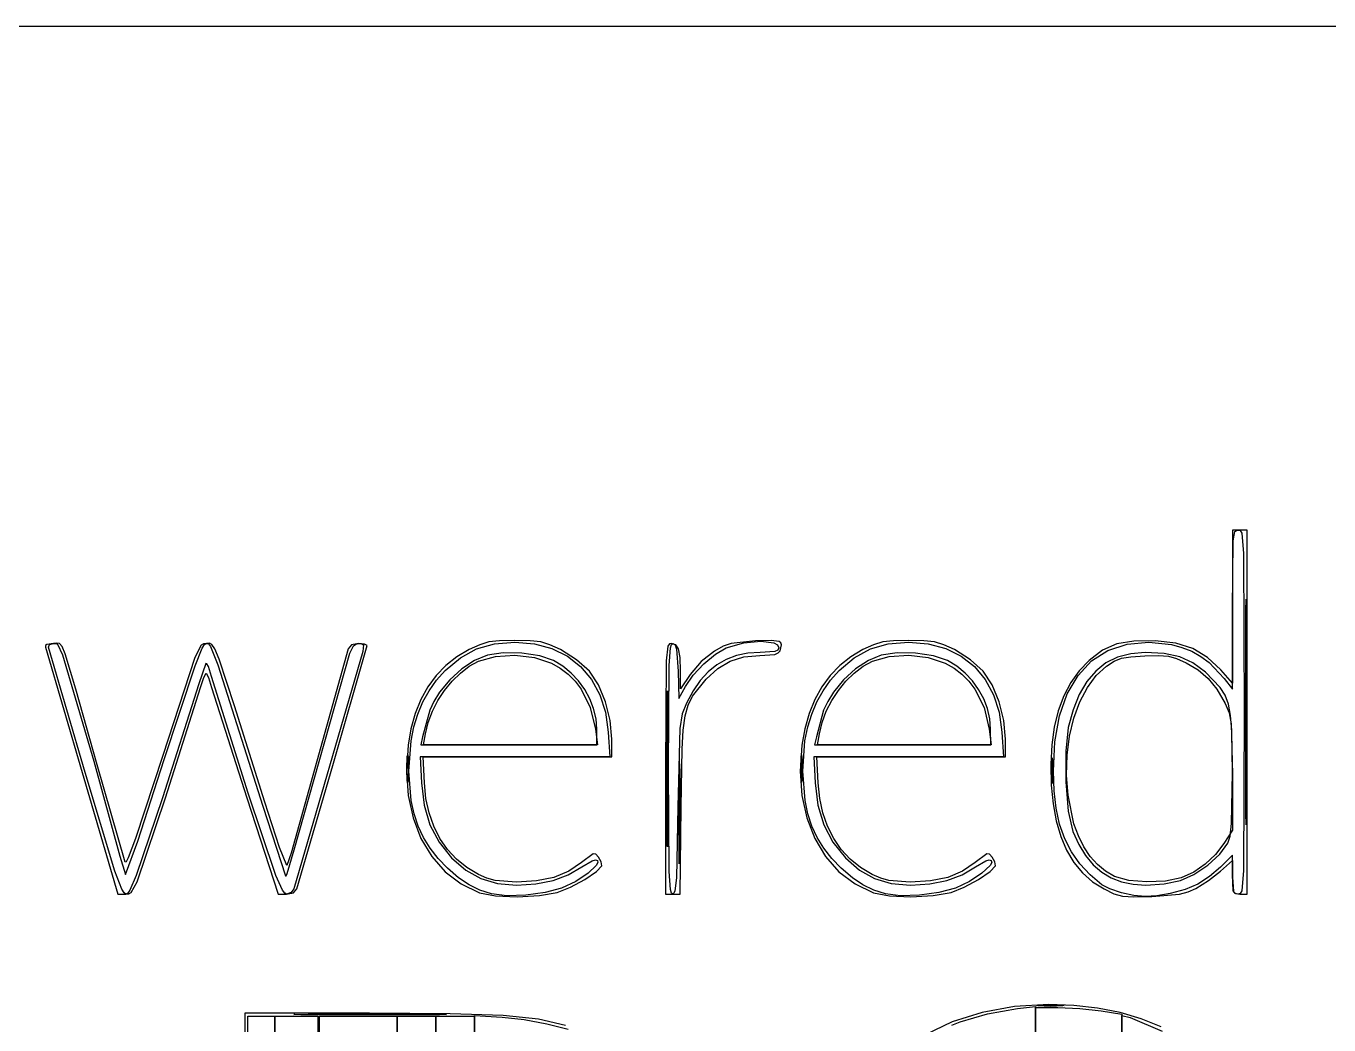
# Model space of a CAD drawing. Extents: x 0 to 1058, y 0 to 353.
# Drawn here: x 388.3 to 542.4, y 234.6 to 352.8 of the extents above; entities that cross this region are included whole.
import ezdxf

# ---------------------------------------------------------------- set-up
doc = ezdxf.new("R2010")
doc.units = 0

msp = doc.modelspace()

# ---------------------------------------------------------------- linework, layer by layer
at = {"layer": 'Layer 1'}
for p, q in [((0, 352.788), (529.167, 352.788)), ((529.167, 352.788), (1058.33, 352.788)), ((531.813, 293.169), (530.931, 293.169)), ((530.931, 293.169), (530.931, 284.123)), ((531.025794, 291.903826), (531.236079, 292.988324)), ((531.236079, 292.988324), (531.408717, 293.140422)), ((531.408717, 293.140422), (531.63655, 293.16845)), ((531.63655, 293.16845), (531.867221, 293.116774)), ((532.694, 293.169), (531.813, 293.169)), ((531.867221, 293.116774), (532.041191, 292.799136)), ((532.041191, 292.799136), (532.251016, 290.39033)), ((532.694, 271.649), (532.694, 293.169)), ((530.931, 283.757), (531.025794, 291.903826)), ((532.251016, 290.39033), (532.34211, 271.64905)), ((530.93028, 274.34582), (530.931, 283.757)), ((530.931, 284.123), (530.931, 275.078)), ((532.508, 271.649), (532.536975, 283.785113)), ((532.536975, 283.785113), (532.551584, 284.832827)), ((532.551584, 284.832827), (532.568328, 284.997027)), ((532.568328, 284.997027), (532.6066, 282.4969)), ((532.6066, 282.4969), (532.6066, 260.8011)), ((390.604458, 279.51351), (390.60126, 279.322283)), ((390.60126, 279.322283), (394.93615, 264.505583)), ((390.762216, 279.651503), (390.604458, 279.51351)), ((391.53185, 279.763256), (390.762216, 279.651503)), ((390.954, 279.3217), (391.047805, 279.639504)), ((395.284, 264.505), (390.954, 279.3217)), ((391.047805, 279.639504), (391.53023, 279.762673)), ((391.53023, 279.762673), (391.793634, 279.777653)), ((391.933621, 279.799441), (391.53185, 279.763256)), ((391.793634, 279.777653), (392.015494, 279.689617)), ((392.244467, 279.758979), (391.933621, 279.799441)), ((392.015494, 279.689617), (392.607015, 278.406632)), ((392.544849, 279.418347), (392.244467, 279.758979)), ((392.915225, 278.554018), (392.544849, 279.418347)), ((408.979918, 279.554484), (408.230261, 278.101181)), ((408.26942, 277.117971), (409.120028, 279.200306)), ((409.28008, 279.736906), (408.979918, 279.554484)), ((409.120028, 279.200306), (409.397334, 279.634439)), ((409.61104, 279.763256), (409.28008, 279.736906)), ((409.397334, 279.634439), (409.61178, 279.762683)), ((409.962447, 279.779486), (409.61104, 279.763256)), ((409.61178, 279.762683), (409.845796, 279.712453)), ((409.845796, 279.712453), (410.102603, 279.418801)), ((410.264776, 279.651406), (409.962447, 279.779486)), ((410.102603, 279.418801), (410.982932, 277.243465)), ((410.615456, 279.113864), (410.264776, 279.651406)), ((411.111919, 277.901706), (410.615456, 279.113864)), ((426.36975, 279.145936), (419.62132, 254.976736)), ((424.54737, 265.32766), (428.62492, 279.52696)), ((426.771154, 279.606614), (426.36975, 279.145936)), ((426.57172, 278.616113), (426.987932, 279.496336)), ((427.59036, 279.763297), (426.771154, 279.606614)), ((426.987932, 279.496336), (427.270407, 279.698607)), ((427.270407, 279.698607), (427.62106, 279.762643)), ((428.321015, 279.693873), (427.59036, 279.763297)), ((427.62106, 279.762643), (427.985619, 279.726856)), ((427.985619, 279.726856), (428.171585, 279.586856)), ((428.171585, 279.586856), (428.10627, 278.798374)), ((428.62492, 279.52696), (428.321015, 279.693873)), ((440.68627, 279.03508), (439.234683, 278.186866)), ((439.648603, 278.080731), (441.563104, 279.127392)), ((441.940512, 279.613277), (440.68627, 279.03508)), ((441.563104, 279.127392), (443.681348, 279.724057)), ((443.024767, 279.939301), (441.940512, 279.613277)), ((444.290137, 280.083398), (443.024767, 279.939301)), ((443.681348, 279.724057), (446.08728, 279.90493)), ((446.08772, 280.11582), (444.290137, 280.083398)), ((446.08728, 279.90493), (448.392701, 279.706127)), ((447.885778, 280.0834), (446.08772, 280.11582)), ((449.151378, 279.939163), (447.885778, 280.0834)), ((448.392701, 279.706127), (450.468953, 279.150418)), ((450.236366, 279.612645), (449.151378, 279.939163)), ((451.49259, 279.03338), (450.236366, 279.612645)), ((450.468953, 279.150418), (452.298229, 278.254955)), ((453.392806, 277.841206), (451.49259, 279.03338)), ((464.194617, 279.458883), (463.995275, 277.717762)), ((464.357143, 279.712686), (464.194617, 279.458883)), ((464.346367, 277.141647), (464.502884, 279.24281)), ((464.57092, 279.76272), (464.357143, 279.712686)), ((464.502884, 279.24281), (464.621239, 279.649631)), ((465.110323, 279.619049), (464.57092, 279.76272)), ((464.621239, 279.649631), (464.77104, 279.762672)), ((464.77104, 279.762672), (465.028427, 279.615889)), ((465.028427, 279.615889), (465.202701, 279.099318)), ((465.446196, 279.109286), (465.110323, 279.619049)), ((465.202701, 279.099318), (465.3884, 276.499482)), ((465.618451, 278.115311), (465.446196, 279.109286)), ((469.69493, 278.870987), (468.129011, 277.619226)), ((470.710708, 279.43745), (469.69493, 278.870987)), ((469.793929, 278.481629), (471.08502, 279.234212)), ((471.66632, 279.777885), (470.710708, 279.43745)), ((471.08502, 279.234212), (473.152867, 279.841878)), ((474.54563, 280.062897), (471.66632, 279.777885)), ((473.152867, 279.841878), (475.17025, 280.042852)), ((476.382732, 280.101782), (474.54563, 280.062897)), ((475.17025, 280.042852), (476.700733, 279.837656)), ((477.340071, 279.977675), (476.382732, 280.101782)), ((476.700733, 279.837656), (477.147001, 279.582908)), ((477.203917, 278.974025), (476.846906, 278.812876)), ((477.147001, 279.582908), (477.30788, 279.226812)), ((477.30788, 279.226812), (477.203917, 278.974025)), ((477.237675, 278.64377), (477.44691, 278.910117)), ((477.553787, 279.828689), (477.340071, 279.977675)), ((477.44691, 278.910117), (477.62551, 279.607984)), ((477.62551, 279.607984), (477.553787, 279.828689)), ((487.25227, 279.03509), (485.800683, 278.186876)), ((486.215203, 278.080731), (488.129704, 279.127393)), ((488.506512, 279.613287), (487.25227, 279.03509)), ((488.129704, 279.127393), (490.247948, 279.724058)), ((489.590768, 279.939311), (488.506512, 279.613287)), ((490.856137, 280.083408), (489.590768, 279.939311)), ((490.247948, 279.724058), (492.65388, 279.90493)), ((492.65372, 280.11583), (490.856137, 280.083408)), ((494.451778, 280.08341), (492.65372, 280.11583)), ((492.65388, 279.90493), (494.959301, 279.706127)), ((495.717378, 279.939173), (494.451778, 280.08341)), ((494.959301, 279.706127), (497.035553, 279.150418)), ((496.802366, 279.612655), (495.717378, 279.939173)), ((498.05859, 279.03339), (496.802366, 279.612655)), ((497.035553, 279.150418), (498.864829, 278.254955)), ((499.958806, 277.841208), (498.05859, 279.03339)), ((515.58585, 278.956836), (513.9898, 277.74911)), ((514.283512, 277.696646), (516.219384, 278.926398)), ((517.271878, 279.700055), (515.58585, 278.956836)), ((516.219384, 278.926398), (518.478652, 279.668518)), ((519.273644, 280.045409), (517.271878, 279.700055)), ((518.478652, 279.668518), (521.0525, 279.91109)), ((521.81691, 280.05954), (519.273644, 280.045409)), ((521.0525, 279.91109), (523.747399, 279.637761)), ((524.240858, 279.782577), (521.81691, 280.05954)), ((523.747399, 279.637761), (524.973465, 279.303625)), ((526.259197, 279.154534), (524.240858, 279.782577)), ((524.973465, 279.303625), (526.120949, 278.836715)), ((527.99332, 278.121684), (526.259197, 279.154534)), ((392.607015, 278.406632), (396.28825, 265.827973)), ((394.187798, 274.360176), (392.915225, 278.554018)), ((408.230261, 278.101181), (404.44154, 266.499056)), ((409.55118, 277.389424), (408.70634, 275.000074)), ((409.681955, 277.351371), (409.55118, 277.389424)), ((409.852304, 277.04618), (409.681955, 277.351371)), ((412.931915, 272.392931), (411.111919, 277.901706)), ((428.10627, 278.798374), (419.93953, 250.746674)), ((420.00969, 255.351605), (426.57172, 278.616113)), ((437.8539, 276.54987), (439.648603, 278.080731)), ((439.234683, 278.186866), (437.935763, 277.170716)), ((441.323471, 277.764287), (439.801625, 276.768213)), ((440.701888, 277.059874), (441.79725, 277.66934)), ((442.83887, 278.381513), (441.323471, 277.764287)), ((441.79725, 277.66934), (443.783218, 278.236143)), ((444.712266, 278.645755), (442.83887, 278.381513)), ((443.783218, 278.236143), (446.093289, 278.381579)), ((446.904705, 278.604074), (444.712266, 278.645755)), ((446.093289, 278.381579), (448.411112, 278.113996)), ((449.022849, 278.289022), (446.904705, 278.604074)), ((448.411112, 278.113996), (450.42034, 277.441745)), ((450.67336, 277.73315), (449.022849, 278.289022)), ((450.42034, 277.441745), (451.460754, 276.839676)), ((451.766385, 277.066708), (450.67336, 277.73315)), ((452.298229, 278.254955), (453.862725, 277.036889)), ((454.90882, 276.4905), (453.392806, 277.841206)), ((463.995275, 277.717762), (463.90311, 264.94602)), ((465.667, 276.519), (465.618451, 278.115311)), ((468.129011, 277.619226), (466.81312, 276.097087)), ((467.17121, 276.002475), (468.419582, 277.338457)), ((468.419582, 277.338457), (469.793929, 278.481629)), ((471.086361, 277.884993), (469.964834, 277.242378)), ((470.084417, 276.820318), (471.542453, 277.684145)), ((472.312519, 278.339499), (471.086361, 277.884993)), ((471.542453, 277.684145), (473.177852, 278.181154)), ((473.649381, 278.61008), (472.312519, 278.339499)), ((473.177852, 278.181154), (475.06565, 278.34435)), ((475.10302, 278.700919), (473.649381, 278.61008)), ((475.06565, 278.34435), (476.812461, 278.470534)), ((476.846906, 278.812876), (475.10302, 278.700919)), ((476.812461, 278.470534), (477.237675, 278.64377)), ((484.4205, 276.54987), (486.215203, 278.080731)), ((485.800683, 278.186876), (484.501763, 277.170726)), ((487.890071, 277.764287), (486.368225, 276.768213)), ((487.268888, 277.059874), (488.36425, 277.66934)), ((489.40547, 278.381513), (487.890071, 277.764287)), ((488.36425, 277.66934), (490.350218, 278.236143)), ((491.278866, 278.645755), (489.40547, 278.381513)), ((490.350218, 278.236143), (492.660289, 278.381579)), ((493.471305, 278.604074), (491.278866, 278.645755)), ((492.660289, 278.381579), (494.978112, 278.113996)), ((495.589449, 278.289022), (493.471305, 278.604074)), ((494.978112, 278.113996), (496.98734, 277.441745)), ((497.23996, 277.73315), (495.589449, 278.289022)), ((496.98734, 277.441745), (498.027754, 276.839676)), ((498.332985, 277.066708), (497.23996, 277.73315)), ((498.864829, 278.254955), (500.429325, 277.036889)), ((501.47482, 276.4905), (499.958806, 277.841208)), ((512.67985, 275.991179), (514.283512, 277.696646)), ((513.9898, 277.74911), (512.814688, 276.526259)), ((515.989046, 277.455266), (514.775103, 276.491504)), ((517.368168, 278.14252), (515.989046, 277.455266)), ((516.06045, 277.07683), (516.969568, 277.66683)), ((516.969568, 277.66683), (517.830936, 278.014972)), ((518.914907, 278.555641), (517.368168, 278.14252)), ((517.830936, 278.014972), (518.933994, 278.199782)), ((520.6317, 278.697), (518.914907, 278.555641)), ((518.933994, 278.199782), (520.56818, 278.29978)), ((520.56818, 278.29978), (522.209106, 278.337027)), ((522.887259, 278.584978), (520.6317, 278.697)), ((522.209106, 278.337027), (523.366037, 278.248152)), ((524.712239, 278.194651), (522.887259, 278.584978)), ((523.366037, 278.248152), (524.346116, 277.982147)), ((524.346116, 277.982147), (525.45648, 277.488007)), ((526.273846, 277.471019), (524.712239, 278.194651)), ((525.45648, 277.488007), (526.898174, 276.648928)), ((526.120949, 278.836715), (527.191603, 278.236187)), ((527.73929, 276.35908), (526.273846, 277.471019)), ((527.191603, 278.236187), (528.187184, 277.501197)), ((529.56462, 276.6303), (527.99332, 278.121684)), ((528.187184, 277.501197), (529.96014, 275.62445)), ((404.63233, 266.022183), (408.26942, 277.117971)), ((409.298276, 275.743257), (409.57498, 276.23549)), ((409.57498, 276.23549), (409.851676, 275.743255)), ((410.22347, 275.838014), (409.852304, 277.04618)), ((414.54072, 262.071614), (410.22347, 275.838014)), ((410.982932, 277.243465), (416.29883, 260.536283)), ((436.791587, 275.98988), (435.804231, 274.647609)), ((437.935763, 277.170716), (436.791587, 275.98988)), ((436.838496, 275.406438), (437.8539, 276.54987)), ((439.801625, 276.768213), (438.384787, 275.479929)), ((438.672106, 275.299376), (439.653113, 276.260228)), ((439.653113, 276.260228), (440.701888, 277.059874)), ((451.460754, 276.839676), (452.392146, 276.125732)), ((452.753902, 276.26223), (451.766385, 277.066708)), ((452.392146, 276.125732), (453.213007, 275.30219)), ((453.623723, 275.339075), (452.753902, 276.26223)), ((453.862725, 277.036889), (455.144634, 275.513372)), ((455.965105, 274.883277), (454.90882, 276.4905)), ((464.2551, 264.945972), (464.346367, 277.141647)), ((465.3884, 276.499482), (465.48983, 273.236292)), ((465.6666, 274.391807), (465.667, 276.519)), ((466.81312, 276.097087), (465.6666, 274.391807)), ((466.25804, 274.671462), (467.17121, 276.002475)), ((468.941866, 276.407469), (468.011384, 275.376084)), ((468.72871, 275.55667), (470.084417, 276.820318)), ((469.964834, 277.242378), (468.941866, 276.407469)), ((483.357587, 275.98989), (482.370231, 274.647619)), ((484.501763, 277.170726), (483.357587, 275.98989)), ((483.405096, 275.406438), (484.4205, 276.54987)), ((486.368225, 276.768213), (484.951387, 275.479929)), ((485.239106, 275.299376), (486.220113, 276.260228)), ((486.220113, 276.260228), (487.268888, 277.059874)), ((498.027754, 276.839676), (498.959146, 276.125732)), ((499.320502, 276.26223), (498.332985, 277.066708)), ((498.959146, 276.125732), (499.780007, 275.30219)), ((500.190323, 275.339075), (499.320502, 276.26223)), ((500.429325, 277.036889), (501.711234, 275.513372)), ((502.531105, 274.883277), (501.47482, 276.4905)), ((511.417213, 273.821913), (512.67985, 275.991179)), ((512.814688, 276.526259), (511.816522, 275.129156)), ((514.775103, 276.491504), (513.723901, 275.248861)), ((513.788606, 274.549665), (514.846798, 275.976466)), ((514.846798, 275.976466), (516.06045, 277.07683)), ((526.898174, 276.648928), (528.08389, 275.632343)), ((529.50173, 274.555854), (527.73929, 276.35908)), ((530.931, 275.078), (529.56462, 276.6303)), ((396.70586, 265.389256), (394.187798, 274.360176)), ((408.70634, 275.000074), (404.41752, 261.506274)), ((404.773, 261.507), (408.92294, 274.5598)), ((408.92294, 274.5598), (409.298276, 275.743257)), ((409.851676, 275.743255), (410.22702, 274.5598)), ((410.22702, 274.5598), (414.37695, 261.507)), ((435.804231, 274.647609), (434.975773, 273.147153)), ((435.962405, 274.171432), (436.838496, 275.406438)), ((438.384787, 275.479929), (437.18441, 273.986073)), ((437.780051, 274.206288), (438.672106, 275.299376)), ((453.213007, 275.30219), (453.921827, 274.371326)), ((454.363662, 274.316605), (453.623723, 275.339075)), ((453.921827, 274.371326), (454.997312, 272.196735)), ((454.961534, 273.214179), (454.363662, 274.316605)), ((455.144634, 275.513372), (456.12615, 273.701555)), ((456.802583, 272.869181), (455.965105, 274.883277)), ((465.48983, 273.236292), (466.25804, 274.671462)), ((467.104505, 273.526289), (468.72871, 275.55667)), ((468.011384, 275.376084), (467.167316, 274.144039)), ((482.370231, 274.647619), (481.541773, 273.147163)), ((482.529005, 274.171432), (483.405096, 275.406438)), ((484.951387, 275.479929), (483.75101, 273.986073)), ((484.347051, 274.206288), (485.239106, 275.299376)), ((499.780007, 275.30219), (500.488827, 274.371326)), ((500.930262, 274.316605), (500.190323, 275.339075)), ((500.488827, 274.371326), (501.564312, 272.196735)), ((501.528134, 273.214179), (500.930262, 274.316605)), ((501.711234, 275.513372), (502.69275, 273.701555)), ((503.368583, 272.869181), (502.531105, 274.883277)), ((511.816522, 275.129156), (510.994865, 273.556358)), ((513.723901, 275.248861), (512.833003, 273.724965)), ((512.900131, 272.844192), (513.788606, 274.549665)), ((528.08389, 275.632343), (529.108911, 274.338681)), ((529.108911, 274.338681), (530.06852, 272.668367)), ((530.065445, 273.646168), (529.50173, 274.555854)), ((529.96014, 275.62445), (530.93028, 274.34582)), ((434.975773, 273.147153), (434.308289, 271.491762)), ((434.623321, 271.413274), (435.224417, 272.841496)), ((435.224417, 272.841496), (435.962405, 274.171432)), ((436.522562, 272.916873), (436.033929, 271.858926)), ((436.347526, 271.739288), (436.99813, 273.009934)), ((437.18441, 273.986073), (436.522562, 272.916873)), ((436.99813, 273.009934), (437.780051, 274.206288)), ((455.405152, 272.051158), (454.961534, 273.214179)), ((456.12615, 273.701555), (456.789467, 271.61859)), ((457.354224, 270.65237), (456.802583, 272.869181)), ((464.064, 264.94644), (464.094153, 273.333174)), ((464.094153, 273.333174), (464.109356, 274.057203)), ((464.109356, 274.057203), (464.126783, 274.170676)), ((464.126783, 274.170676), (464.16662, 272.44297)), ((466.40359, 272.707149), (465.875738, 271.420489)), ((467.167316, 274.144039), (466.40359, 272.707149)), ((466.592075, 272.481201), (467.104505, 273.526289)), ((481.541773, 273.147163), (480.874289, 271.491772)), ((481.189921, 271.413274), (481.791017, 272.841496)), ((481.791017, 272.841496), (482.529005, 274.171432)), ((483.089162, 272.916873), (482.600529, 271.858926)), ((482.914526, 271.739288), (483.56513, 273.009934)), ((483.75101, 273.986073), (483.089162, 272.916873)), ((483.56513, 273.009934), (484.347051, 274.206288)), ((501.971752, 272.051158), (501.528134, 273.214179)), ((502.69275, 273.701555), (503.356067, 271.61859)), ((503.920224, 270.65237), (503.368583, 272.869181)), ((510.994865, 273.556358), (510.349278, 271.806425)), ((510.504416, 271.200765), (511.417213, 273.821913)), ((512.833003, 273.724965), (512.099972, 271.917443)), ((512.19563, 270.907807), (512.900131, 272.844192)), ((530.458201, 272.579359), (530.065445, 273.646168)), ((416.50421, 261.003856), (412.931915, 272.392931)), ((434.308289, 271.491762), (433.803856, 269.684688)), ((434.157909, 269.883407), (434.623321, 271.413274)), ((436.033929, 271.858926), (435.17978, 268.738823)), ((435.849422, 270.423319), (436.347526, 271.739288)), ((454.997312, 272.196735), (455.60653, 269.620165)), ((455.682329, 270.846901), (455.405152, 272.051158)), ((456.789467, 271.61859), (457.11678, 269.28163)), ((464.16662, 272.44297), (464.16662, 257.44987)), ((465.875738, 271.420489), (465.591799, 269.701155)), ((466.005555, 269.517717), (466.236493, 271.199245)), ((466.236493, 271.199245), (466.592075, 272.481201)), ((480.874289, 271.491772), (480.369856, 269.684698)), ((480.724509, 269.883407), (481.189921, 271.413274)), ((482.600529, 271.858926), (481.74638, 268.738823)), ((482.416422, 270.423319), (482.914526, 271.739288)), ((501.564312, 272.196735), (502.17353, 269.620165)), ((502.248929, 270.846901), (501.971752, 272.051158)), ((503.356067, 271.61859), (503.68338, 269.28163)), ((510.349278, 271.806425), (509.879322, 269.877915)), ((509.950273, 268.139652), (510.504416, 271.200765)), ((512.099972, 271.917443), (511.52237, 269.82392)), ((530.06852, 272.668367), (530.550874, 271.570977)), ((530.71053, 271.241621), (530.458201, 272.579359)), ((530.550874, 271.570977), (530.808701, 270.265856)), ((530.852962, 269.519149), (530.71053, 271.241621)), ((532.34211, 271.64905), (532.250915, 252.907737)), ((532.536975, 259.51291), (532.508, 271.649)), ((532.508, 271.649), (532.508, 271.649)), ((532.694, 250.13), (532.694, 271.649)), ((433.803856, 269.684688), (433.46455, 267.72918)), ((433.82697, 268.248539), (434.157909, 269.883407)), ((435.525, 269.091), (435.849422, 270.423319)), ((455.60653, 269.620165), (455.85516, 267.768085)), ((455.78088, 269.62077), (455.682329, 270.846901)), ((455.789, 267.769), (455.78088, 269.62077)), ((457.553, 268.437), (457.354224, 270.65237)), ((465.591799, 269.701155), (465.37775, 260.448149)), ((480.369856, 269.684698), (480.03055, 267.72919)), ((480.39357, 268.248539), (480.724509, 269.883407)), ((482.092, 269.091), (482.416422, 270.423319)), ((502.17353, 269.620165), (502.42216, 267.768085)), ((502.34748, 269.62077), (502.248929, 270.846901)), ((502.356, 267.769), (502.34748, 269.62077)), ((504.119, 268.437), (503.920224, 270.65237)), ((509.879322, 269.877915), (509.584562, 267.769387)), ((511.52237, 269.82392), (511.223479, 267.012368)), ((511.689362, 268.788276), (512.19563, 270.907807)), ((530.808701, 270.265856), (530.93092, 264.321057)), ((433.56367, 264.65037), (433.82697, 268.248539)), ((435.17978, 268.738823), (434.96131, 267.768684)), ((435.296, 267.769), (435.525, 269.091)), ((457.11678, 269.28163), (457.2992, 266.3575)), ((457.553, 266.357), (457.553, 268.437)), ((465.867062, 267.273914), (466.005555, 269.517717)), ((480.13027, 264.65037), (480.39357, 268.248539)), ((481.74638, 268.738823), (481.52791, 267.768684)), ((481.863, 267.769), (482.092, 269.091)), ((503.68338, 269.28163), (503.8658, 266.3575)), ((504.119, 266.357), (504.119, 268.437)), ((509.7636, 264.65049), (509.950273, 268.139652)), ((511.395584, 266.533361), (511.689362, 268.788276)), ((530.93027, 264.46478), (530.852962, 269.519149)), ((433.46455, 267.72918), (433.272284, 264.672417)), ((433.370662, 266.426014), (433.41467, 266.573809)), ((433.41467, 266.573809), (433.4684, 266.26892)), ((434.96131, 267.768684), (445.375, 267.769)), ((445.575, 267.769), (435.296, 267.769)), ((445.375, 267.769), (455.789, 267.769)), ((455.85516, 267.768085), (445.575, 267.769)), ((465.7386, 260.44867), (465.867062, 267.273914)), ((480.03055, 267.72919), (479.838284, 264.672427)), ((479.937363, 266.426014), (479.98137, 266.573809)), ((479.98137, 266.573809), (480.0351, 266.26892)), ((481.52791, 267.768684), (491.942, 267.769)), ((492.142, 267.769), (481.863, 267.769)), ((491.942, 267.769), (502.356, 267.769)), ((502.42216, 267.768085), (492.142, 267.769)), ((509.584562, 267.769387), (509.464557, 265.479399)), ((511.223479, 267.012368), (511.241023, 263.406224)), ((396.28825, 265.827973), (399.36736, 254.611173)), ((400.00053, 253.887256), (396.70586, 265.389256)), ((404.44154, 266.499056), (401.230697, 256.696626)), ((401.488776, 256.35987), (404.63233, 266.022183)), ((420.29026, 250.74736), (424.54737, 265.32766)), ((433.33, 264.946), (433.370662, 266.426014)), ((433.4684, 266.26892), (433.4684, 263.62309)), ((446.094, 266.357), (434.889, 266.357)), ((434.889, 266.357), (435.03918, 263.2702)), ((435.39153, 263.270591), (435.24136, 266.357391)), ((435.24136, 266.357391), (446.397, 266.357)), ((457.2992, 266.3575), (446.094, 266.357)), ((446.397, 266.357), (457.553, 266.357)), ((465.46862, 259.83116), (465.500704, 265.324364)), ((465.500704, 265.324364), (465.516814, 265.785143)), ((465.516814, 265.785143), (465.535272, 265.8413)), ((465.535272, 265.8413), (465.57745, 264.66051)), ((479.8967, 264.946), (479.937363, 266.426014)), ((480.0351, 266.26892), (480.0351, 263.62309)), ((492.661, 266.357), (481.455, 266.357)), ((481.455, 266.357), (481.60518, 263.2702)), ((481.8082, 266.356961), (492.964, 266.357)), ((481.95837, 263.270161), (481.8082, 266.356961)), ((503.8658, 266.3575), (492.661, 266.357)), ((492.964, 266.357), (504.119, 266.357)), ((509.464557, 265.479399), (509.51887, 263.00651)), ((509.5276, 264.769838), (509.569801, 266.122967)), ((509.569801, 266.122967), (509.614932, 266.230362)), ((509.614932, 266.230362), (509.66931, 265.908498)), ((509.66931, 265.908498), (509.66531, 263.439058)), ((511.328554, 264.190824), (511.395584, 266.533361)), ((394.93615, 264.505583), (399.11922, 250.129883)), ((395.284, 264.504874), (395.284, 264.505)), ((398.799325, 252.813896), (395.284, 264.504874)), ((433.272284, 264.672417), (433.473792, 261.79036)), ((433.370662, 263.465994), (433.33, 264.94601)), ((433.33, 264.94601), (433.33, 264.946)), ((433.41467, 263.318199), (433.370662, 263.465994)), ((433.4684, 263.62309), (433.41467, 263.318199)), ((433.831064, 261.17269), (433.56367, 264.65037)), ((463.90311, 264.94602), (463.903, 250.13)), ((464.064, 264.9464), (464.064, 264.94644)), ((464.09416, 256.559658), (464.064, 264.9464)), ((464.346307, 252.803785), (464.2551, 264.946049)), ((464.2551, 264.946049), (464.2551, 264.945972)), ((465.57745, 264.66051), (465.57713, 254.78273)), ((479.838284, 264.672427), (480.039792, 261.79037)), ((479.937363, 263.465994), (479.8967, 264.94601)), ((479.8967, 264.94601), (479.8967, 264.946)), ((479.98137, 263.318199), (479.937363, 263.465994)), ((480.0351, 263.62309), (479.98137, 263.318199)), ((480.397664, 261.17269), (480.13027, 264.65037)), ((509.566091, 263.360277), (509.52646, 264.769838)), ((509.52646, 264.769838), (509.5276, 264.769838)), ((509.843915, 262.351246), (509.7636, 264.65049)), ((511.50253, 261.80843), (511.328554, 264.190824)), ((530.82377, 258.450067), (530.93027, 264.46478)), ((530.93092, 264.321057), (530.931, 257.676)), ((417.839839, 252.332966), (414.54072, 262.071614)), ((435.03918, 263.2702), (435.354549, 260.648995)), ((435.577862, 261.437254), (435.39153, 263.270591)), ((481.60518, 263.2702), (481.920549, 260.648995)), ((482.144702, 261.436824), (481.95837, 263.270161)), ((509.51887, 263.00651), (509.72819, 260.793197)), ((509.610533, 263.191791), (509.566091, 263.360277)), ((509.66531, 263.439058), (509.610533, 263.191791)), ((510.090325, 260.266846), (509.843915, 262.351246)), ((511.241023, 263.406224), (511.53409, 259.937478)), ((404.41752, 261.506274), (401.314295, 252.326714)), ((401.417259, 251.582887), (404.77307, 261.5071)), ((404.77307, 261.5071), (404.773, 261.507)), ((414.37695, 261.507), (418.08133, 250.1299)), ((416.29883, 260.536283), (418.9604, 252.283713)), ((418.264929, 255.646257), (416.50421, 261.003856)), ((433.473792, 261.79036), (434.050721, 259.120857)), ((434.171493, 259.613821), (433.831064, 261.17269)), ((435.354549, 260.648995), (436.042039, 258.329804)), ((435.949434, 259.722886), (435.577862, 261.437254)), ((465.37775, 260.448149), (465.192906, 252.038264)), ((465.628, 250.13), (465.7386, 260.44867)), ((480.039792, 261.79037), (480.616721, 259.120867)), ((480.738093, 259.613821), (480.397664, 261.17269)), ((481.920549, 260.648995), (482.608039, 258.329804)), ((482.516274, 259.722456), (482.144702, 261.436824)), ((509.72819, 260.793197), (510.101371, 258.772651)), ((512.201997, 258.445127), (511.50253, 261.80843)), ((532.6066, 260.8011), (532.568328, 258.300996)), ((434.050721, 259.120857), (434.984715, 256.701754)), ((434.65524, 258.161078), (434.171493, 259.613821)), ((436.500903, 258.136554), (435.949434, 259.722886)), ((465.500345, 254.2736), (465.46862, 259.83116)), ((465.46862, 259.83116), (465.46862, 259.83116)), ((480.616721, 259.120867), (481.550715, 256.701764)), ((481.22184, 258.161078), (480.738093, 259.613821)), ((483.067743, 258.136124), (482.516274, 259.722456)), ((510.51103, 258.378116), (510.090325, 260.266846)), ((511.53409, 259.937478), (512.06177, 257.53812)), ((532.551584, 258.465197), (532.536975, 259.51291)), ((435.28643, 256.804071), (434.65524, 258.161078)), ((436.042039, 258.329804), (437.120592, 256.265603)), ((437.226927, 256.68733), (436.500903, 258.136554)), ((464.16662, 257.44987), (464.126792, 255.722155)), ((481.85303, 256.804071), (481.22184, 258.161078)), ((482.608039, 258.329804), (483.686592, 256.265603)), ((483.793767, 256.6869), (483.067743, 258.136124)), ((510.101371, 258.772651), (510.638081, 256.945524)), ((511.114227, 256.66588), (510.51103, 258.378116)), ((512.06177, 257.53812), (512.773976, 256.002274)), ((512.727917, 256.990888), (512.201997, 258.445127)), ((530.931, 257.676), (529.93535, 256.10763)), ((530.664953, 256.97332), (530.82377, 258.450067)), ((532.568328, 258.300996), (532.551584, 258.465197)), ((400.04671, 252.424183), (401.488776, 256.35987)), ((401.230697, 256.696626), (400.370109, 254.423717)), ((434.984715, 256.701754), (436.257418, 254.570898)), ((436.069186, 255.532411), (435.28643, 256.804071)), ((437.120592, 256.265603), (438.60915, 254.40937)), ((438.122164, 255.384282), (437.226927, 256.68733)), ((464.109365, 255.835628), (464.09416, 256.559658)), ((464.126792, 255.722155), (464.109365, 255.835628)), ((481.550715, 256.701764), (482.823418, 254.570908)), ((482.635786, 255.532411), (481.85303, 256.804071)), ((483.686592, 256.265603), (485.17515, 254.40937)), ((484.689004, 255.383852), (483.793767, 256.6869)), ((510.638081, 256.945524), (511.337989, 255.312469)), ((511.908118, 255.110964), (511.114227, 256.66588)), ((513.367189, 255.695433), (512.727917, 256.990888)), ((512.773976, 256.002274), (513.575525, 254.690104)), ((529.93535, 256.10763), (528.933887, 254.790759)), ((529.456011, 254.850115), (530.41292, 256.14989)), ((530.41292, 256.14989), (530.664953, 256.97332)), ((399.36736, 254.611173), (400.04671, 252.424183)), ((400.370109, 254.423717), (400.124203, 253.939169)), ((419.13569, 253.503436), (418.264929, 255.646257)), ((419.62132, 254.976736), (419.13569, 253.503436)), ((419.161958, 252.559316), (420.00969, 255.351605)), ((437.007631, 254.335707), (436.069186, 255.532411)), ((436.257418, 254.570898), (437.850475, 252.766136)), ((438.10589, 253.20357), (437.007631, 254.335707)), ((439.18127, 254.23648), (438.122164, 255.384282)), ((438.60915, 254.40937), (440.276469, 252.943728)), ((440.398903, 253.252993), (439.18127, 254.23648)), ((455.329719, 254.87833), (453.97005, 253.868731)), ((455.659042, 254.835052), (455.329719, 254.87833)), ((455.97118, 254.49404), (455.659042, 254.835052)), ((456.294994, 253.92413), (455.97118, 254.49404)), ((465.53488, 253.687003), (465.500345, 254.2736)), ((465.57713, 254.78273), (465.53488, 253.687003)), ((483.574231, 254.335707), (482.635786, 255.532411)), ((482.823418, 254.570908), (484.416475, 252.766146)), ((484.67249, 253.20357), (483.574231, 254.335707)), ((485.74811, 254.23605), (484.689004, 255.383852)), ((485.17515, 254.40937), (486.842469, 252.943728)), ((486.965743, 253.252563), (485.74811, 254.23605)), ((501.896559, 254.8779), (500.53689, 253.868301)), ((502.225882, 254.834622), (501.896559, 254.8779)), ((502.53802, 254.49361), (502.225882, 254.834622)), ((502.861834, 253.9237), (502.53802, 254.49361)), ((511.337989, 255.312469), (512.200762, 253.874137)), ((512.900899, 253.694194), (511.908118, 255.110964)), ((514.116732, 254.564144), (513.367189, 255.695433)), ((513.575525, 254.690104), (514.474344, 253.595786)), ((514.973469, 253.602404), (514.116732, 254.564144)), ((528.933887, 254.790759), (527.729494, 253.652024)), ((528.027419, 253.537511), (529.456011, 254.850115)), ((530.931, 254.716), (529.53453, 253.31953)), ((530.931, 252.4227), (530.931, 254.716)), ((399.60949, 250.686704), (398.799325, 252.813896)), ((400.124203, 253.939169), (400.00053, 253.887256)), ((437.850475, 252.766136), (439.745531, 251.325314)), ((439.441186, 252.050283), (438.10589, 253.20357)), ((440.276469, 252.943728), (442.048507, 251.94544)), ((441.76972, 252.442891), (440.398903, 253.252993)), ((452.457294, 252.824868), (450.706836, 252.100197)), ((452.405689, 252.3808), (454.00719, 253.33166)), ((453.97005, 253.868731), (452.457294, 252.824868)), ((454.00719, 253.33166), (455.209957, 254.050852)), ((454.344654, 251.848468), (455.725285, 252.78253)), ((455.714738, 253.483392), (454.756112, 252.579766)), ((455.209957, 254.050852), (455.609303, 254.157327)), ((455.609303, 254.157327), (455.85342, 254.08665)), ((455.905828, 253.837394), (455.714738, 253.483392)), ((455.725285, 252.78253), (456.37253, 253.48104)), ((455.85342, 254.08665), (455.905828, 253.837394)), ((456.37253, 253.48104), (456.294994, 253.92413)), ((464.499821, 250.669241), (464.346307, 252.803785)), ((484.416475, 252.766146), (486.311531, 251.325324)), ((486.007786, 252.050283), (484.67249, 253.20357)), ((486.842469, 252.943728), (488.614507, 251.94544)), ((488.33656, 252.442461), (486.965743, 253.252563)), ((499.024134, 252.824438), (497.273676, 252.099767)), ((498.971689, 252.3808), (500.57319, 253.33166)), ((500.53689, 253.868301), (499.024134, 252.824438)), ((500.57319, 253.33166), (501.775957, 254.050852)), ((500.911494, 251.848038), (502.292125, 252.7821)), ((502.280738, 253.483392), (501.322112, 252.579766)), ((501.775957, 254.050852), (502.175302, 254.157327)), ((502.175302, 254.157327), (502.41942, 254.08665)), ((502.471828, 253.837394), (502.280738, 253.483392)), ((502.292125, 252.7821), (502.93937, 253.48061)), ((502.41942, 254.08665), (502.471828, 253.837394)), ((502.93937, 253.48061), (502.861834, 253.9237)), ((512.200762, 253.874137), (513.22607, 252.631182)), ((514.10077, 252.396394), (512.900899, 253.694194)), ((514.474344, 253.595786), (515.478359, 252.713495)), ((515.934318, 252.815596), (514.973469, 253.602404)), ((515.478359, 252.713495), (516.595498, 252.037407)), ((516.9962, 252.2091), (515.934318, 252.815596)), ((526.367951, 252.728221), (524.89504, 252.05615)), ((527.729494, 253.652024), (526.367951, 252.728221)), ((526.392717, 252.422541), (528.027419, 253.537511)), ((528.105234, 251.708564), (529.53572, 252.83133)), ((529.53453, 253.31953), (528.246153, 252.191119)), ((529.53572, 252.83133), (530.93092, 254.09182)), ((530.93092, 254.09182), (530.931, 252.111)), ((532.250915, 252.907737), (532.041077, 250.498952)), ((401.314295, 252.326714), (400.560263, 250.597717)), ((400.71615, 250.319298), (401.417259, 251.582887)), ((418.611885, 250.582487), (417.839839, 252.332966)), ((418.9604, 252.283713), (419.026158, 252.265208)), ((419.026158, 252.265208), (419.161958, 252.559316)), ((440.687032, 251.197275), (439.441186, 252.050283)), ((439.745531, 251.325314), (441.92423, 250.28628)), ((441.951281, 250.58144), (440.687032, 251.197275)), ((442.784948, 251.993791), (441.76972, 252.442891)), ((442.048507, 251.94544), (444.020664, 251.374525)), ((443.752613, 251.717922), (442.784948, 251.993791)), ((446.26898, 251.540761), (443.752613, 251.717922)), ((444.020664, 251.374525), (446.28834, 251.191)), ((448.662718, 251.677801), (446.26898, 251.540761)), ((446.28834, 251.191), (448.575106, 251.318518)), ((448.575106, 251.318518), (450.604609, 251.712435)), ((450.706836, 252.100197), (448.662718, 251.677801)), ((450.604609, 251.712435), (452.405689, 252.3808)), ((453.285638, 251.613007), (451.61141, 250.82035)), ((452.660743, 250.937764), (454.344654, 251.848468)), ((454.756112, 252.579766), (453.285638, 251.613007)), ((465.192906, 252.038264), (465.022662, 250.52273)), ((487.253632, 251.197275), (486.007786, 252.050283)), ((486.311531, 251.325324), (488.49023, 250.28629)), ((488.517881, 250.58144), (487.253632, 251.197275)), ((489.351788, 251.993361), (488.33656, 252.442461)), ((488.614507, 251.94544), (490.586664, 251.374525)), ((490.319453, 251.717492), (489.351788, 251.993361)), ((492.83582, 251.540331), (490.319453, 251.717492)), ((490.586664, 251.374525), (492.85434, 251.191)), ((495.229558, 251.677371), (492.83582, 251.540331)), ((492.85434, 251.191), (495.141106, 251.318518)), ((495.141106, 251.318518), (497.170609, 251.712435)), ((497.273676, 252.099767), (495.229558, 251.677371)), ((497.170609, 251.712435), (498.971689, 252.3808)), ((499.851638, 251.613007), (498.17741, 250.82035)), ((499.227583, 250.937334), (500.911494, 251.848038)), ((501.322112, 252.579766), (499.851638, 251.613007)), ((513.22607, 252.631182), (514.41358, 251.584255)), ((515.51593, 251.19839), (514.10077, 252.396394)), ((514.41358, 251.584255), (515.76296, 250.73401)), ((516.452294, 250.726945), (515.51593, 251.19839)), ((516.595498, 252.037407), (517.833688, 251.561698)), ((516.99628, 252.20947), (516.9962, 252.2091)), ((518.674994, 251.740722), (516.99628, 252.20947)), ((517.833688, 251.561698), (519.200856, 251.280544)), ((520.82002, 251.553697), (518.674994, 251.740722)), ((519.200856, 251.280544), (520.70493, 251.18812)), ((520.70493, 251.18812), (522.876656, 251.343084)), ((523.027866, 251.656229), (520.82002, 251.553697)), ((522.876656, 251.343084), (524.81748, 251.71566)), ((524.89504, 252.05615), (523.027866, 251.656229)), ((524.81748, 251.71567), (526.392717, 252.422541)), ((524.81748, 251.71566), (524.81748, 251.71567)), ((526.868219, 251.3127), (525.338183, 250.651151)), ((526.6253, 250.7792), (528.105234, 251.708564)), ((528.246153, 252.191119), (526.868219, 251.3127)), ((531.046325, 250.504478), (530.931, 252.4227)), ((530.931, 252.111), (531.058455, 250.415995)), ((399.11922, 250.129883), (400.094, 250.13)), ((399.877474, 250.25435), (399.60949, 250.686704)), ((400.09207, 250.129174), (399.877474, 250.25435)), ((400.301963, 250.236205), (400.09207, 250.129174)), ((400.094, 250.13), (400.422029, 250.155584)), ((400.560263, 250.597717), (400.301963, 250.236205)), ((400.422029, 250.155584), (400.71615, 250.319298)), ((418.08133, 250.1299), (419.096, 250.13)), ((418.876426, 250.23039), (418.611885, 250.582487)), ((419.09727, 250.129314), (418.876426, 250.23039)), ((419.096, 250.13), (419.897693, 250.287458)), ((419.617051, 250.310663), (419.09727, 250.129314)), ((419.93953, 250.746674), (419.617051, 250.310663)), ((419.897693, 250.287458), (420.29026, 250.74736)), ((441.92423, 250.28628), (443.813623, 249.923729)), ((443.34178, 250.13967), (441.951281, 250.58144)), ((443.34229, 250.13911), (443.34178, 250.13967)), ((445.133829, 249.926069), (443.34229, 250.13911)), ((443.813623, 249.923729), (446.364221, 249.807709)), ((447.37197, 249.990246), (445.133829, 249.926069)), ((446.364221, 249.807709), (448.989769, 249.93675)), ((449.662551, 250.299165), (447.37197, 249.990246)), ((448.989769, 249.93675), (451.10401, 250.30938)), ((451.61141, 250.82035), (449.662551, 250.299165)), ((451.10366, 250.30933), (452.660743, 250.937764)), ((451.10401, 250.30938), (451.10366, 250.30933)), ((463.903, 250.13), (464.765, 250.13)), ((464.615078, 250.248232), (464.499821, 250.669241)), ((464.76039, 250.129349), (464.615078, 250.248232)), ((464.904911, 250.217213), (464.76039, 250.129349)), ((464.765, 250.13), (465.628, 250.13)), ((465.022662, 250.52273), (464.904911, 250.217213)), ((488.49023, 250.28629), (490.379623, 249.923739)), ((489.90838, 250.13967), (488.517881, 250.58144)), ((489.90829, 250.13911), (489.90838, 250.13967)), ((491.699829, 249.926069), (489.90829, 250.13911)), ((490.379623, 249.923739), (492.930221, 249.807719)), ((493.93797, 249.990246), (491.699829, 249.926069)), ((492.930221, 249.807719), (495.555769, 249.93676)), ((496.228551, 250.299165), (493.93797, 249.990246)), ((495.555769, 249.93676), (497.67001, 250.30939)), ((498.17741, 250.82035), (496.228551, 250.299165)), ((497.67001, 250.30939), (497.6705, 250.3089)), ((497.6705, 250.3089), (499.227583, 250.937334)), ((515.76296, 250.73401), (516.927914, 250.167935)), ((517.80898, 250.27047), (516.452294, 250.726945)), ((516.927914, 250.167935), (517.953306, 249.879641)), ((517.80971, 250.27055), (517.80898, 250.27047)), ((519.276778, 249.946007), (517.80971, 250.27055)), ((517.953306, 249.879641), (519.294286, 249.797966)), ((520.619731, 249.823475), (519.276778, 249.946007)), ((519.294286, 249.797966), (521.406, 249.85175)), ((522.003621, 249.90018), (520.619731, 249.823475)), ((521.406, 249.85175), (524.674648, 250.118809)), ((523.5935, 250.17335), (522.003621, 249.90018)), ((525.338183, 250.651151), (523.5935, 250.17335)), ((524.674648, 250.118809), (525.714854, 250.382425)), ((525.714854, 250.382425), (526.62538, 250.78015)), ((526.62538, 250.78015), (526.6253, 250.7792)), ((531.259177, 250.198553), (531.046325, 250.504478)), ((531.058455, 250.415995), (531.322433, 250.175125)), ((531.63655, 250.12965), (531.259177, 250.198553)), ((531.322433, 250.175125), (531.81294, 250.12967)), ((531.867143, 250.181323), (531.63655, 250.12965)), ((531.81294, 250.12967), (532.694, 250.13)), ((532.041077, 250.498952), (531.867143, 250.181323)), ((428.89928, 236.01818), (414.161, 236.019)), ((414.161, 236.019), (414.161, 172.674)), ((419.970138, 235.889638), (421.6572, 235.9296)), ((420.08094, 235.872161), (419.970138, 235.889638)), ((420.787933, 235.856916), (420.08094, 235.872161)), ((428.97733, 235.82669), (420.787933, 235.856916)), ((421.65717, 235.9296), (436.29747, 235.9296)), ((421.6572, 235.9296), (421.65717, 235.9296)), ((438.426625, 235.962794), (428.89928, 236.01818)), ((437.16674, 235.85692), (428.97733, 235.82669)), ((436.29747, 235.9296), (437.984536, 235.889642)), ((437.873734, 235.872166), (437.16674, 235.85692)), ((437.984536, 235.889642), (437.873734, 235.872166)), ((444.711679, 235.749389), (438.426625, 235.962794)), ((441.325, 232.015), (441.325, 235.772)), ((441.325, 235.772), (444.58819, 235.55419)), ((448.884783, 235.307097), (444.711679, 235.749389)), ((501.3425, 236.12979), (497.799784, 235.005941)), ((498.73913, 234.99522), (501.979848, 235.941847)), ((505.177551, 236.819389), (501.3425, 236.12979)), ((501.979848, 235.941847), (505.54224, 236.57724)), ((509.23537, 237.05757), (505.177551, 236.819389)), ((505.54224, 236.57724), (507.64677, 236.81534)), ((507.64677, 236.81534), (507.647, 233.134)), ((507.647, 233.071), (507.647, 236.724)), ((507.647, 236.724), (510.313, 236.724)), ((507.783705, 236.927782), (508.0886, 236.9815)), ((507.931497, 236.88378), (507.783705, 236.927782)), ((509.41151, 236.84312), (507.931497, 236.88378)), ((508.0886, 236.9815), (510.73443, 236.9815)), ((508.0886, 236.9815), (508.0886, 236.9815)), ((512.190075, 236.954606), (509.23537, 237.05757)), ((510.891524, 236.883773), (509.41151, 236.84312)), ((510.313, 236.724), (512.915351, 236.605187)), ((510.73443, 236.9815), (511.039319, 236.927773)), ((511.039319, 236.927773), (510.891524, 236.883773)), ((514.997964, 236.63733), (512.190075, 236.954606)), ((512.915351, 236.605187), (515.42828, 236.31953)), ((517.656208, 236.108354), (514.997964, 236.63733)), ((515.42828, 236.31953), (517.87747, 235.91505)), ((520.161976, 235.370289), (517.656208, 236.108354)), ((517.87747, 235.91505), (517.878, 231.91)), ((517.878, 231.911), (517.878, 235.742)), ((517.878, 235.742), (518.84814, 235.51266)), ((414.514, 172.519), (414.514, 235.666)), ((414.514, 235.666), (416.101, 235.666)), ((416.101, 235.666), (417.689, 235.666)), ((417.689, 235.666), (417.689, 172.519)), ((417.689, 172.519), (417.689, 235.666)), ((417.689, 235.666), (420.247, 235.666)), ((420.247, 235.666), (422.80464, 235.66601)), ((422.80464, 235.66601), (422.804, 172.519)), ((422.981, 231.9621), (422.981, 235.666)), ((422.981, 235.666), (427.567, 235.666)), ((427.567, 235.666), (432.153, 235.666)), ((432.153, 235.666), (432.153, 231.962)), ((432.153, 231.9621), (432.153, 235.666)), ((432.153, 235.666), (434.446, 235.666)), ((434.446, 235.666), (436.739, 235.666)), ((436.739, 231.9621), (436.739, 235.666)), ((436.739, 235.666), (439.032, 235.666)), ((436.739, 235.666), (436.739, 231.962)), ((439.032, 235.666), (441.325, 235.666)), ((441.325, 235.666), (441.325, 231.962)), ((444.58819, 235.55419), (447.180687, 235.269937)), ((447.180687, 235.269937), (449.867746, 234.782508)), ((452.07628, 234.56505), (448.884783, 235.307097)), ((449.867746, 234.782508), (452.391563, 234.147437)), ((497.799784, 235.005941), (494.61897, 233.46501)), ((497.769, 234.625), (498.73913, 234.99522)), ((518.84814, 235.51266), (522.6405, 233.91992)), ((522.512438, 234.425746), (520.161976, 235.370289))]:
    msp.add_line(p, q, dxfattribs=at)

doc.saveas('drawing.dxf')
